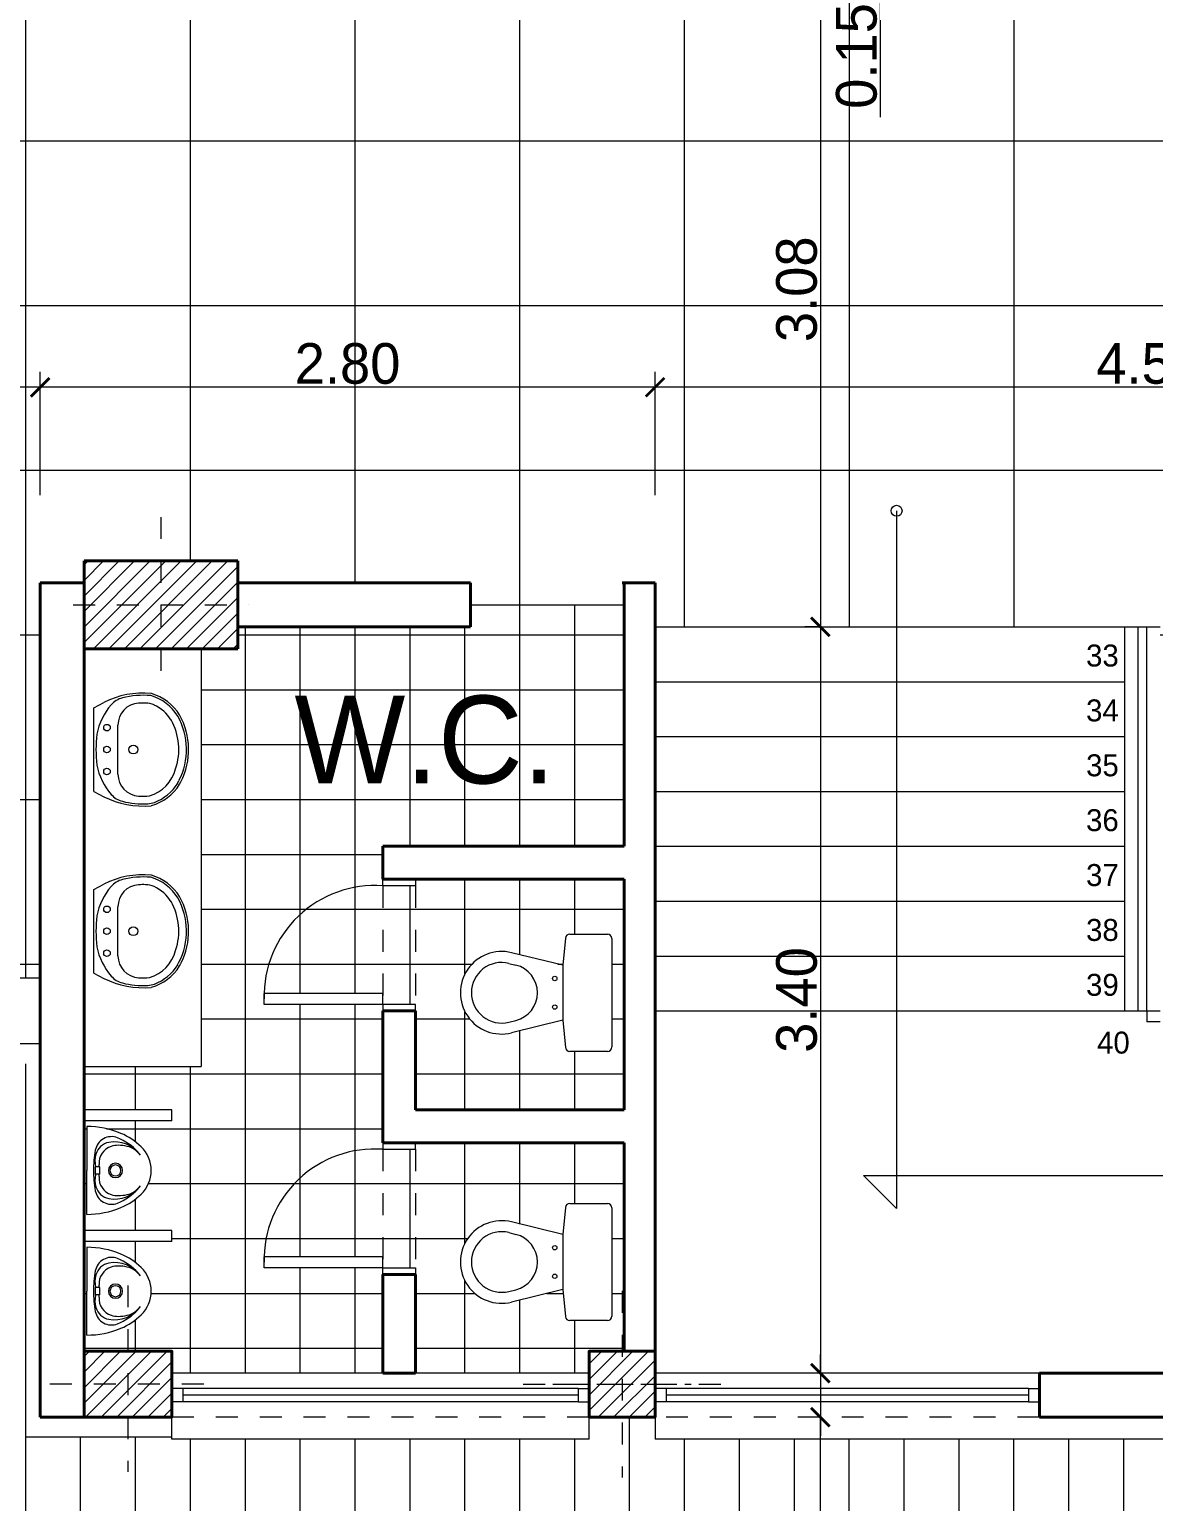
# Model space of a CAD drawing. Header units: millimetres. Extents: x 174 to 282, y -3 to 63.
# Drawn here: x 223.09 to 228.21, y 34.19 to 40.89 of the extents above; entities that cross this region are included whole.
import ezdxf
from ezdxf.enums import TextEntityAlignment as Align

# ---------------------------------------------------------------- set-up
doc = ezdxf.new("R2010")
doc.units = ezdxf.units.MM
doc.header["$LTSCALE"] = 0.005
doc.header["$MEASUREMENT"] = 0
doc.linetypes.add('ACAD_ISO02W100', pattern=[15, 12, -3])
doc.linetypes.add('ACAD_ISO10W100', pattern=[18, 12, -3, 0, -3])
for name, color, linetype, lineweight in [('Aux', 1, 'Continuous', 9), ('columna', 6, 'Continuous', 40), ('cotas', 1, 'Continuous', 15), ('ejes', 1, 'ACAD_ISO10W100', 9), ('gradas', 2, 'Continuous', 20), ('Hatch', 11, 'Continuous', 9), ('muebles', 2, 'Continuous', 20), ('muro', 5, 'Continuous', 40), ('proy', 1, 'ACAD_ISO02W100', 9), ('pu-ven', 2, 'Continuous', 20)]:
    doc.layers.add(name, color=color, linetype=linetype, lineweight=lineweight)
doc.layers.add('text', color=1, linetype='Continuous')
doc.styles.get("Standard").update_dxf_attribs({"font": 'ERASMD.TTF', "height": 0.185})
doc.dimstyles.get("Standard").update_dxf_attribs({"dimtxt": 0.15, "dimasz": 0.085, "dimexe": 0.07, "dimexo": 0.4, "dimgap": 0.015, "dimtad": 1, "dimzin": 1, "dimdsep": 46, "dimtxsty": 'Standard', "dimblk": 'ARCHTICK', "dimcen": 0, "dimclrd": 256, "dimclre": 256, "dimclrt": 2, "dimadec": 0, "dimazin": 0, "dimtfac": 1, "dimtix": 1, "dimtmove": 0, "dimatfit": 0, "dimfxl": 1, "dimlwd": -1, "dimlwe": -1, "dimarcsym": 0})

# ---------------------------------------------------------------- blocks, each defined once
blk = doc.blocks.new('bañaoaro')
at = {"layer": 'Aux'}
for p, q in [((-0.2449, 0.134), (-0.2135, 0.1261)), ((-0.2135, 0.1261), (-0.2135, 0.1261)), ((-0.2449, -0.134), (-0.2135, -0.1261))]:
    blk.add_line(p, q, dxfattribs=at)
for centre in [(-0.036, 0.065), (-0.036, -0.065)]:
    blk.add_circle(centre, 0.01, dxfattribs=at)
for centre, radius, start, end in [((-0.278, 0), 0.138, 76.12937, 180), ((-0.245, 0), 0.13, 0, 75.97128), ((-0.278, 0), 0.138, 180, 283.87063), ((-0.245, 0), 0.13, 284.02872, 0)]:
    blk.add_arc(centre, radius, start, end, dxfattribs=at)
blk = doc.blocks.new('lavamanos')
at = {"layer": 'Aux'}
for p, q in [((-0.1118, -0.11), (0.1118, -0.11)), ((-0.1535, -0.3817), (-0.1415, -0.3878))]:
    blk.add_line(p, q, dxfattribs=at)
for centre, radius in [((-0.1, -0.06), 0.015), ((0, -0.06), 0.015), ((0.1, -0.06), 0.015), ((0, -0.18), 0.02)]:
    blk.add_circle(centre, radius, dxfattribs=at)
for centre, radius, start, end in [((-0.018, -0.2929), 0.2835, 100.63741, 131.06865), ((0, -0.5863), 0.5763, 82.99441, 97.00559), ((0.018, -0.2929), 0.2835, 48.93135, 79.36259), ((0.1397, -0.225), 0.387, 165.79865, 183.08497), ((-0.1385, -0.1546), 0.1, 131.06865, 165.79865), ((-0.1118, -0.21), 0.1, 90, 176.58752), ((0.1118, -0.21), 0.1, 3.41248, 90), ((0.1385, -0.1546), 0.1, 14.20135, 48.93135), ((-0.1397, -0.225), 0.387, 354.80921, 14.20135), ((-0.1469, -0.2404), 0.1, 183.08497, 200.78023), ((0.1397, -0.225), 0.352, 176.58752, 184.62545), ((-0.0403, -0.2), 0.179, 197.35223, 254.70666), ((0.0403, -0.2), 0.214, 301.7123, 343.7139), ((0.1122, -0.2328), 0.1, 335.48786, 358.23174), ((-0.1397, -0.225), 0.352, 358.23174, 3.41248), ((-0.0403, -0.2), 0.214, 200.78023, 238.2877), ((0.0403, -0.2), 0.179, 301.7123, 335.48786), ((0.0003, -0.111), 0.311, 242.87485, 299.36172), ((0.0003, -0.111), 0.276, 251.4503, 299.36172)]:
    blk.add_arc(centre, radius, start, end, dxfattribs=at)
at = {"layer": 'muebles'}
for p, q in [((-0.1903, 0), (-0.2148, -0.0462)), ((-0.1903, 0), (0.1903, 0)), ((0.1903, 0), (0.2148, -0.0462)), ((-0.158, -0.3906), (-0.1461, -0.3967))]:
    blk.add_line(p, q, dxfattribs=at)
for centre, radius, start, end in [((0.1397, -0.225), 0.397, 153.23659, 185.19079), ((-0.1397, -0.225), 0.397, 354.80921, 26.76341), ((-0.0403, -0.2), 0.224, 196.2861, 238.2877), ((0.0403, -0.2), 0.224, 301.7123, 343.7139), ((0.0003, -0.111), 0.321, 242.87485, 299.36172)]:
    blk.add_arc(centre, radius, start, end, dxfattribs=at)
blk = doc.blocks.new('_ArchTick')
at = {"color": 0, "linetype": 'ByBlock', "const_width": 0.15}
blk.add_lwpolyline([(-0.5, -0.5), (0.5, 0.5)], dxfattribs=at)
blk = doc.blocks.new('*D47')
at = {"layer": 'cotas', "transparency": 16777216}
for p, q in [((225.9411, 38.77), (225.9411, 39.3309)), ((230.4411, 38.77), (230.4411, 39.3309)), ((230.4411, 39.2609), (225.9411, 39.2609))]:
    blk.add_line(p, q, dxfattribs=at)
at = {"layer": 'Defpoints', "color": 0, "transparency": 16777216}
for p in [(225.9411, 39.2609), (225.9411, 38.37), (230.4411, 38.37)]:
    blk.add_point(p, dxfattribs=at)
at = {"layer": 'cotas', "transparency": 16777216, "xscale": 0.085, "yscale": 0.085, "zscale": 0.085, "rotation": 180}
blk.add_blockref('_ArchTick', (225.9411, 39.2609), dxfattribs=at)
at = {"layer": 'cotas', "transparency": 16777216, "xscale": 0.085, "yscale": 0.085, "zscale": 0.085}
blk.add_blockref('_ArchTick', (230.4411, 39.2609), dxfattribs=at)
at = {"layer": 'cotas', "color": 2, "transparency": 16777216, "insert": (228.1911, 39.3684), "char_height": 0.185, "attachment_point": 5}
blk.add_mtext('4.50', dxfattribs=at)
blk = doc.blocks.new('*D48')
at = {"layer": 'cotas', "transparency": 16777216}
for p, q in [((223.1411, 38.77), (223.1411, 39.3309)), ((225.9411, 38.77), (225.9411, 39.3309)), ((225.9411, 39.2609), (223.1411, 39.2609))]:
    blk.add_line(p, q, dxfattribs=at)
at = {"layer": 'Defpoints', "color": 0, "transparency": 16777216}
for p in [(223.1411, 39.2609), (223.1411, 38.37), (225.9411, 38.37)]:
    blk.add_point(p, dxfattribs=at)
at = {"layer": 'cotas', "transparency": 16777216, "xscale": 0.085, "yscale": 0.085, "zscale": 0.085, "rotation": 180}
blk.add_blockref('_ArchTick', (223.1411, 39.2609), dxfattribs=at)
at = {"layer": 'cotas', "transparency": 16777216, "xscale": 0.085, "yscale": 0.085, "zscale": 0.085}
blk.add_blockref('_ArchTick', (225.9411, 39.2609), dxfattribs=at)
at = {"layer": 'cotas', "color": 2, "transparency": 16777216, "insert": (224.5411, 39.3684), "char_height": 0.185, "attachment_point": 5}
blk.add_mtext('2.80', dxfattribs=at)
blk = doc.blocks.new('*D49')
at = {"layer": 'cotas', "transparency": 16777216}
for p, q in [((219.141, 38.87), (219.141, 39.3309)), ((223.1411, 38.77), (223.1411, 39.3309)), ((223.1411, 39.2609), (219.141, 39.2609))]:
    blk.add_line(p, q, dxfattribs=at)
at = {"layer": 'Defpoints', "color": 0, "transparency": 16777216}
for p in [(219.141, 39.2609), (219.141, 38.47), (223.1411, 38.37)]:
    blk.add_point(p, dxfattribs=at)
at = {"layer": 'cotas', "transparency": 16777216, "xscale": 0.085, "yscale": 0.085, "zscale": 0.085, "rotation": 180}
blk.add_blockref('_ArchTick', (219.141, 39.2609), dxfattribs=at)
at = {"layer": 'cotas', "transparency": 16777216, "xscale": 0.085, "yscale": 0.085, "zscale": 0.085}
blk.add_blockref('_ArchTick', (223.1411, 39.2609), dxfattribs=at)
at = {"layer": 'cotas', "color": 2, "transparency": 16777216, "insert": (221.1411, 39.3684), "char_height": 0.185, "attachment_point": 5}
blk.add_mtext('4.00', dxfattribs=at)
blk = doc.blocks.new('*D118')
at = {"layer": 'cotas', "transparency": 16777216}
for p, q in [((226.694, 41.395), (226.694, 41.48)), ((226.5122, 41.395), (226.624, 41.395)), ((226.694, 41.395), (226.694, 41.245)), ((226.694, 41.395), (226.694, 41.245)), ((226.694, 41.32), (226.9666, 41.0496)), ((226.5122, 41.245), (226.624, 41.245)), ((226.694, 41.245), (226.694, 41.16)), ((226.9666, 41.0496), (226.9666, 40.4911))]:
    blk.add_line(p, q, dxfattribs=at)
at = {"layer": 'Defpoints', "color": 0, "transparency": 16777216}
for p in [(226.9122, 41.395), (226.694, 41.245), (226.9122, 41.245)]:
    blk.add_point(p, dxfattribs=at)
at = {"layer": 'cotas', "transparency": 16777216, "xscale": 0.085, "yscale": 0.085, "zscale": 0.085}
for p, rotation in [((226.694, 41.395), 270), ((226.694, 41.245), 90)]:
    blk.add_blockref('_ArchTick', p, dxfattribs=dict(at, rotation=rotation))
at = {"layer": 'cotas', "color": 2, "transparency": 16777216, "insert": (226.8591, 40.7703), "char_height": 0.185, "attachment_point": 5, "rotation": 90}
blk.add_mtext('0.15', dxfattribs=at)
blk = doc.blocks.new('*D119')
at = {"layer": 'cotas', "transparency": 16777216}
for p, q in [((226.5122, 41.245), (226.624, 41.245)), ((226.694, 41.245), (226.694, 38.17)), ((226.6911, 38.17), (226.624, 38.17))]:
    blk.add_line(p, q, dxfattribs=at)
at = {"layer": 'Defpoints', "color": 0, "transparency": 16777216}
for p in [(226.9122, 41.245), (226.694, 38.17), (227.0911, 38.17)]:
    blk.add_point(p, dxfattribs=at)
at = {"layer": 'cotas', "transparency": 16777216, "xscale": 0.085, "yscale": 0.085, "zscale": 0.085}
for p, rotation in [((226.694, 41.245), 90), ((226.694, 38.17), 270)]:
    blk.add_blockref('_ArchTick', p, dxfattribs=dict(at, rotation=rotation))
at = {"layer": 'cotas', "color": 2, "transparency": 16777216, "insert": (226.5865, 39.7075), "char_height": 0.185, "attachment_point": 5, "rotation": 90}
blk.add_mtext('3.08', dxfattribs=at)
blk = doc.blocks.new('*D120')
at = {"layer": 'cotas', "transparency": 16777216}
for p, q in [((226.6911, 38.17), (226.624, 38.17)), ((226.694, 38.17), (226.694, 34.77)), ((226.6911, 34.77), (226.624, 34.77))]:
    blk.add_line(p, q, dxfattribs=at)
at = {"layer": 'Defpoints', "color": 0, "transparency": 16777216}
for p in [(227.0911, 38.17), (226.694, 34.77), (227.0911, 34.77)]:
    blk.add_point(p, dxfattribs=at)
at = {"layer": 'cotas', "transparency": 16777216, "xscale": 0.085, "yscale": 0.085, "zscale": 0.085}
for p, rotation in [((226.694, 38.17), 90), ((226.694, 34.77), 270)]:
    blk.add_blockref('_ArchTick', p, dxfattribs=dict(at, rotation=rotation))
at = {"layer": 'cotas', "color": 2, "transparency": 16777216, "insert": (226.5865, 36.47), "char_height": 0.185, "attachment_point": 5, "rotation": 90}
blk.add_mtext('3.40', dxfattribs=at)
blk = doc.blocks.new('*D121')
at = {"layer": 'cotas', "transparency": 16777216}
for p, q in [((226.694, 34.77), (226.694, 34.855)), ((226.6911, 34.77), (226.624, 34.77)), ((226.694, 34.77), (226.694, 34.57)), ((226.694, 34.77), (226.694, 34.57)), ((226.6911, 34.57), (226.624, 34.57)), ((226.694, 34.57), (226.694, 34.485)), ((226.694, 33.5163), (226.694, 34.57))]:
    blk.add_line(p, q, dxfattribs=at)
at = {"layer": 'Defpoints', "color": 0, "transparency": 16777216}
for p in [(227.0911, 34.77), (226.694, 34.57), (227.0911, 34.57)]:
    blk.add_point(p, dxfattribs=at)
at = {"layer": 'cotas', "transparency": 16777216, "xscale": 0.085, "yscale": 0.085, "zscale": 0.085}
for p, rotation in [((226.694, 34.77), 270), ((226.694, 34.57), 90)]:
    blk.add_blockref('_ArchTick', p, dxfattribs=dict(at, rotation=rotation))
at = {"layer": 'cotas', "color": 2, "transparency": 16777216, "insert": (226.5865, 33.8132), "char_height": 0.185, "attachment_point": 5, "rotation": 90}
blk.add_mtext('0.20', dxfattribs=at)

msp = doc.modelspace()

# ---------------------------------------------------------------- hatches: boundary and pattern name
at = {"layer": 'Hatch'}
h = msp.add_hatch(dxfattribs=at)
h.set_pattern_fill('ANSI31', color=256, scale=0.4, style=0)
h.set_pattern_definition([(45, (676.075447, -492.116687), (-0.035355339, 0.035355339), [])])
h.paths.add_polyline_path([(212.1111, 52.245), (211.3911, 52.245), (211.3911, 51.795), (212.1111, 51.795)])
h.paths.add_polyline_path([(212.0606, 46.878), (211.4356, 46.878), (211.4356, 46.558), (212.0606, 46.558)])
h.paths.add_polyline_path([(219.1411, 52.17), (218.4411, 52.17), (218.4411, 51.77), (219.1411, 51.77)])
h.paths.add_polyline_path([(219.1036, 46.83), (218.4786, 46.83), (218.4786, 46.51), (219.1036, 46.51)])
h.paths.add_polyline_path([(224.0036, 46.83), (223.3786, 46.83), (223.3786, 46.51), (224.0036, 46.51)])
h.paths.add_polyline_path([(224.0411, 52.17), (223.3411, 52.17), (223.3411, 51.77), (224.0411, 51.77)])
h.paths.add_polyline_path([(232.9361, 52.17), (232.2061, 52.17), (232.2061, 51.72), (232.9361, 51.72)])
h.paths.add_polyline_path([(232.8836, 46.825), (232.2586, 46.825), (232.2586, 46.505), (232.8836, 46.505)])
h.paths.add_polyline_path([(232.8607, 43.37), (232.5607, 43.37), (232.5607, 43.07), (232.8607, 43.07)])
h.paths.add_polyline_path([(232.8836, 41.53), (232.2586, 41.53), (232.2586, 41.21), (232.8836, 41.21)])
h.paths.add_polyline_path([(223.6905, 43.37), (223.3905, 43.37), (223.3905, 43.07), (223.6905, 43.07)])
h.paths.add_polyline_path([(224.0036, 41.53), (223.3786, 41.53), (223.3786, 41.21), (224.0036, 41.21)])
h.paths.add_polyline_path([(219.104, 41.53), (218.479, 41.53), (218.479, 41.21), (219.104, 41.21)])
h.paths.add_polyline_path([(219.0905, 43.37), (218.7905, 43.37), (218.7905, 43.07), (219.0905, 43.07)])
h.paths.add_polyline_path([(212.1181, 41.53), (211.3781, 41.53), (211.3781, 41.21), (212.1181, 41.21)])
h.paths.add_polyline_path([(211.9011, 43.37), (211.6011, 43.37), (211.6011, 43.07), (211.9011, 43.07)])
h.paths.add_polyline_path([(207.3011, 43.37), (207.0011, 43.37), (207.0011, 43.07), (207.3011, 43.07)])
h.paths.add_polyline_path([(207.3511, 41.52), (206.9511, 41.52), (206.9511, 41.22), (207.3511, 41.22)])
h.paths.add_polyline_path([(200.1261, 41.57), (199.7261, 41.57), (199.7261, 41.27), (200.1261, 41.27)])
h.paths.add_polyline_path([(200.5011, 38.52), (199.7011, 38.52), (199.7011, 38.07), (200.5011, 38.07)])
h.paths.add_polyline_path([(207.3511, 38.445), (206.9511, 38.445), (206.9511, 38.145), (207.3511, 38.145)])
h.paths.add_polyline_path([(211.6734, 38.3696), (211.2736, 38.3696), (211.2736, 38.07), (211.6734, 38.07)])
h.paths.add_polyline_path([(211.8334, 34.9346), (211.1134, 34.9346), (211.1134, 34.5046), (211.8334, 34.5046)])
h.paths.add_polyline_path([(207.3511, 34.87), (206.9511, 34.87), (206.9511, 34.57), (207.3511, 34.57)])
h.paths.add_polyline_path([(219.1393, 34.92), (218.2893, 34.92), (218.2893, 34.52), (219.1393, 34.52)])
h.paths.add_polyline_path([(219.141, 38.47), (218.441, 38.47), (218.441, 38.07), (219.141, 38.07)])
h.paths.add_polyline_path([(224.0411, 38.47), (223.3411, 38.47), (223.3411, 38.07), (224.0411, 38.07)])
h.paths.add_polyline_path([(223.7411, 34.87), (223.3411, 34.87), (223.3411, 34.57), (223.7411, 34.57)])
h.paths.add_polyline_path([(225.9411, 34.87), (225.6411, 34.87), (225.6411, 34.57), (225.9411, 34.57)])
h.paths.add_polyline_path([(230.6411, 34.87), (230.3411, 34.87), (230.3411, 34.57), (230.6411, 34.57)])
h.paths.add_polyline_path([(232.9361, 34.87), (232.4861, 34.87), (232.4861, 34.57), (232.9361, 34.57)])
h.paths.add_polyline_path([(233.1861, 38.47), (232.4861, 38.47), (232.4861, 38.07), (233.1861, 38.07)])
h = msp.add_hatch(dxfattribs=at)
h.set_pattern_fill('NET', color=256, scale=6, style=0)
h.set_pattern_definition([(0, (676.07545, -492.1167), (0, 0.75), []), (90, (676.07545, -492.1167), (-0.75, 5e-17), [])])
h.paths.add_polyline_path([(236.5863, 41.22), (236.5361, 41.22), (236.5361, 41.62), (236.7063, 41.62), (236.7063, 43.07), (236.6611, 43.07), (232.8607, 43.07), (232.8607, 41.53), (232.8836, 41.53), (232.8836, 41.21), (232.2386, 41.21), (232.2386, 41.245), (231.3586, 41.245), (231.3486, 41.245), (228.8786, 41.245), (227.9786, 41.245), (226.0786, 41.245), (225.1786, 41.245), (224.0036, 41.245), (224.0036, 41.21), (223.3786, 41.21), (223.3786, 41.53), (223.5405, 41.53), (223.5405, 43.07), (223.3905, 43.07), (219.0905, 43.07), (219.0905, 41.53), (219.104, 41.53), (219.104, 41.21), (218.479, 41.21), (213.0181, 41.21), (212.1181, 41.21), (211.3781, 41.21), (211.3781, 41.53), (211.6761, 41.53), (211.6761, 43.07), (211.6011, 43.07), (207.3011, 43.07), (207.1511, 43.07), (207.1511, 42.82), (207.1511, 42.17), (207.1511, 41.545), (207.3761, 41.545), (207.3761, 41.195), (207.3511, 41.195), (207.3511, 39.35), (207.3509, 39.35), (207.3509, 38.47), (207.3761, 38.47), (207.3761, 38.12), (207.3511, 38.12), (207.3511, 35.775), (207.3509, 35.775), (207.3509, 34.895), (207.3761, 34.895), (207.3761, 34.525), (207.3509, 34.525), (207.3509, 33.645), (207.3511, 33.645), (207.3511, 29.195), (207.3761, 29.195), (207.3761, 28.845), (206.9261, 28.845), (206.9261, 28.8452), (200.2261, 28.8452), (200.2261, 28.8177), (199.6761, 28.8177), (199.6761, 28.86), (195.8061, 28.86), (195.8061, 28.82), (195.4811, 28.82), (195.4811, 28.8), (195.4411, 28.8), (195.4411, 28.79), (195.4311, 28.79), (195.4311, 27.95), (195.4411, 27.95), (195.4411, 27.94), (195.4811, 27.94), (195.4811, 27.92), (195.4811, 26.89), (199.1761, 26.89), (199.1961, 26.89), (199.1961, 26.8), (199.2061, 26.8), (199.2061, 26.79), (200.0461, 26.79), (200.0461, 26.8), (200.0561, 26.8), (200.0561, 26.89), (204.4911, 26.89), (204.5111, 26.89), (204.5111, 26.8), (204.5211, 26.8), (204.5211, 26.79), (205.3611, 26.79), (205.3611, 26.8), (205.3711, 26.8), (205.3711, 26.89), (205.3911, 26.89), (205.5411, 26.89), (207.3761, 26.89), (207.3761, 26.74), (207.3761, 25.9), (207.3761, 25.88), (207.3761, 24.795), (207.3761, 24.445), (207.3761, 21.87), (207.3761, 20.97), (209.9611, 20.97), (210.1411, 20.97), (211.0211, 20.97), (211.0411, 20.97), (215.6661, 20.97), (215.6861, 20.97), (216.5661, 20.97), (217.6661, 20.97), (220.8111, 20.97), (220.9911, 20.97), (221.8711, 20.97), (222.3411, 20.97), (222.3411, 21.395), (222.3411, 23.995), (222.3411, 24.42), (221.8411, 24.42), (221.8411, 24.67), (221.0993, 24.67), (219.5593, 24.67), (219.0393, 24.67), (219.0393, 24.47), (218.5693, 24.47), (217.6393, 24.47), (211.6934, 24.47), (211.6934, 24.2696), (211.2534, 24.2696), (211.2534, 24.62), (211.1426, 24.62), (209.4477, 24.62), (209.4477, 24.575), (211.0244, 24.575), (211.0244, 24.515), (209.4477, 24.515), (209.4477, 24.62), (209.3861, 24.62), (209.3861, 24.47), (209.0986, 24.47), (209.0986, 29.2199), (211.2486, 29.2199), (211.5236, 29.2199), (211.5236, 30.1198), (211.5236, 33.4546), (211.5236, 34.3546), (209.0986, 34.3546), (209.0986, 38.37), (209.5872, 38.37), (210.5953, 38.37), (211.2736, 38.37), (211.6736, 38.37), (214.0717, 38.37), (214.2217, 38.37), (218.1633, 38.37), (218.441, 38.37), (218.441, 38.47), (219.141, 38.47), (219.141, 38.37), (222.3411, 38.37), (222.3411, 38.22), (219.141, 38.22), (219.141, 38.07), (219.1393, 38.07), (219.1393, 36.57), (223.1411, 36.57), (223.1411, 38.37), (223.3411, 38.37), (223.3411, 38.47), (224.0411, 38.47), (224.0411, 38.37), (225.1011, 38.37), (225.1011, 38.27), (225.8011, 38.27), (225.8011, 38.37), (225.9411, 38.37), (225.9411, 38.17), (227.0411, 38.17), (227.0411, 38.6734, -2.414214), (227.0661, 38.6984, -0.414214), (227.0411, 38.6734), (227.0411, 38.17), (228.1811, 38.17), (228.2411, 38.17), (228.2411, 38.12), (230.4411, 38.12), (230.4411, 38.37), (230.6411, 38.37), (230.6411, 38.27), (231.3411, 38.27), (231.3411, 38.37), (232.4861, 38.37), (232.4861, 38.47), (233.1861, 38.47), (233.1861, 38.07), (233.1361, 38.07), (233.1361, 36.52), (236.6111, 36.52), (236.6111, 36.77), (236.9486, 36.77), (237.6286, 36.77), (238.0861, 36.77), (238.7661, 36.77), (238.9111, 36.77), (238.9111, 38.07), (237.0861, 38.07), (237.0861, 38.02), (236.5361, 38.02), (236.5361, 38.42), (236.5863, 38.42), (236.5863, 39.41), (236.5863, 40.14)])
h = msp.add_hatch(dxfattribs=at)
h.set_pattern_fill('NET', color=256, scale=2)
h.set_pattern_definition([(0, (676.07545, -492.11669), (0, 0.25), []), (90, (676.07545, -492.11669), (-0.25, 2e-17), [])])
h.paths.add_polyline_path([(224.0411, 38.17), (224.0411, 38.07), (223.8744, 38.07), (223.8744, 36.1664), (223.3411, 36.1664), (223.3411, 35.97), (223.7411, 35.97), (223.7411, 35.92), (223.3411, 35.92), (223.3411, 35.42), (223.7411, 35.42), (223.7411, 35.37), (223.3411, 35.37), (223.3411, 34.87), (223.7411, 34.87), (223.7411, 34.77), (224.7011, 34.77), (224.7011, 35.22), (224.7011, 35.25), (224.1611, 35.25), (224.1611, 35.275, -0.442922), (224.7011, 35.79), (224.7011, 35.82), (224.7011, 36.42), (224.7011, 36.45), (224.1611, 36.45), (224.1611, 36.475, -0.442922), (224.7011, 36.99), (224.7011, 37.02), (224.7011, 37.17), (225.8011, 37.17), (225.8011, 38.27), (225.1011, 38.27), (225.1011, 38.17)])
h.paths.add_polyline_path([(223.6016, 35.5857, 0.203159), (223.6473, 35.6935, 0.203159), (223.6016, 35.8013, 0.093247), (223.509, 35.8624), (223.509, 35.8624, 0.099618), (223.3543, 35.8935), (223.3543, 35.6935), (223.3543, 35.4935, 0.099617), (223.509, 35.5246, 0.093247)], flags=16)
h.paths.add_polyline_path([(223.5867, 35.7769, -0.026209), (223.5963, 35.7652, 0.180716), (223.5376, 35.8033, 0.051268), (223.497, 35.8081, 0.081987), (223.4648, 35.8032, 0.346828), (223.4097, 35.7208, -0.007416), (223.4104, 35.7105), (223.4133, 35.7105), (223.4133, 35.6765), (223.4104, 35.6765, -0.007416), (223.4097, 35.6661, 0.346828), (223.4648, 35.5838, 0.078578), (223.4956, 35.5789, 0.003388), (223.497, 35.5789, 0.051268), (223.5376, 35.5836, 0.180716), (223.5963, 35.6218, -0.026209), (223.5867, 35.6101, -0.120293), (223.4937, 35.5447, -0.472603), (223.3925, 35.6012, -0.044638), (223.3843, 35.6935, -0.044638), (223.3925, 35.7858, -0.472603), (223.4937, 35.8423, -0.120293)], flags=0)
h.paths.add_polyline_path([(223.3933, 35.7111), (223.3933, 35.6759, 0.001244), (223.3932, 35.6753, 0.050246), (223.3933, 35.6765), (223.3933, 35.7111, 0.000171), (223.3933, 35.711, 0.000255), (223.3933, 35.7109, 3111.289985), (223.3933, 35.7111, 0.000737), (223.3934, 35.7107, 1187.867966)], flags=0)
h.paths.add_polyline_path([(223.5168, 35.6935, -1), (223.4518, 35.6935, -1)], flags=0)
h.paths.add_polyline_path([(223.5093, 35.6935, -1), (223.4593, 35.6935, -1)], flags=0)
h.paths.add_polyline_path([(223.6016, 35.0357, 0.203159), (223.6473, 35.1435, 0.203159), (223.6016, 35.2513, 0.093247), (223.509, 35.3124, 0.099617), (223.3543, 35.3435), (223.3543, 35.1435), (223.3543, 34.9435, 0.099617), (223.509, 34.9746, 0.093247)], flags=16)
h.paths.add_polyline_path([(223.5963, 35.2152, 0.286546), (223.4538, 35.2714, 0.286894), (223.3951, 35.2177, 0.120973), (223.3934, 35.1605), (223.4104, 35.1605, 0.007416), (223.4097, 35.1708, -0.346828), (223.4648, 35.2532, -0.081987), (223.497, 35.2581, -0.051268), (223.5376, 35.2533, -0.180716)], flags=0)
h.paths.add_polyline_path([(223.4538, 35.0156, -0.286894), (223.3951, 35.0693, -0.11839), (223.3932, 35.1253, 0.111911), (223.3931, 35.1279, -0.061321), (223.3933, 35.1265), (223.4104, 35.1265, -0.007416), (223.4097, 35.1161, 0.346828), (223.4648, 35.0338, 0.081987), (223.497, 35.0289, 0.051268), (223.5376, 35.0336, 0.180716), (223.5963, 35.0718, -0.286546)], flags=0)
h.paths.add_polyline_path([(223.5168, 35.1435, -1), (223.4518, 35.1435, -1)], flags=0)
h.paths.add_polyline_path([(223.5093, 35.1435, -1), (223.4593, 35.1435, -1)], flags=0)
h.paths.add_polyline_path([(224.1611, 36.5), (224.7011, 36.5), (224.7011, 36.99, 0.428161)], flags=16)
h.paths.add_polyline_path([(224.7011, 35.79, 0.428161), (224.1611, 35.3), (224.7011, 35.3)], flags=16)
h.paths.add_polyline_path([(224.8511, 35.79), (224.7011, 35.79), (224.7011, 35.25), (224.8511, 35.25)], flags=17)
h.paths.add_polyline_path([(224.8511, 35.25), (224.8511, 35.22), (224.8511, 34.77), (225.6411, 34.77), (225.6411, 34.87), (225.8011, 34.87), (225.8011, 35.82), (224.8511, 35.82), (224.8511, 35.79)], flags=17)
h.paths.add_polyline_path([(225.2878, 35.4589), (225.5207, 35.4014), (225.533, 35.5254, -0.385714), (225.5529, 35.5434), (225.7247, 35.5434, -0.414214), (225.7447, 35.5234), (225.7447, 35.0294, -0.414214), (225.7247, 35.0094), (225.5529, 35.0094, -0.385714), (225.533, 35.0275), (225.5207, 35.1514), (225.2878, 35.0939, -1.276967)], flags=16)
h.paths.add_polyline_path([(225.2766, 35.4102), (225.3073, 35.4025, -0.344187), (225.4057, 35.2764, -0.344187), (225.3073, 35.1503), (225.2766, 35.1426, -0.488742), (225.1047, 35.2764, -0.488742)], flags=0)
h.paths.add_polyline_path([(225.4947, 35.3414, -1), (225.4747, 35.3414, -1)], flags=0)
h.paths.add_polyline_path([(225.4947, 35.2114, -1), (225.4747, 35.2114, -1)], flags=0)
h.paths.add_polyline_path([(224.8511, 36.45), (224.8511, 36.42), (224.8511, 35.97), (225.8011, 35.97), (225.8011, 37.02), (224.8511, 37.02), (224.8511, 36.99)], flags=17)
h.paths.add_polyline_path([(225.2878, 36.6854), (225.5207, 36.6279), (225.533, 36.7518, -0.385714), (225.5529, 36.7699), (225.7247, 36.7699, -0.414214), (225.7447, 36.7499), (225.7447, 36.2559, -0.414214), (225.7247, 36.2359), (225.5529, 36.2359, -0.385714), (225.533, 36.2539), (225.5207, 36.3779), (225.2878, 36.3203, -1.276967)], flags=16)
h.paths.add_polyline_path([(225.2766, 36.6366), (225.3073, 36.629, -0.344187), (225.4057, 36.5029, -0.344187), (225.3073, 36.3767), (225.2766, 36.3691, -0.488742), (225.1047, 36.5029, -0.488742)], flags=0)
h.paths.add_polyline_path([(225.4947, 36.5679, -1), (225.4747, 36.5679, -1)], flags=0)
h.paths.add_polyline_path([(225.4947, 36.4379, -1), (225.4747, 36.4379, -1)], flags=0)
h.paths.add_polyline_path([(224.8511, 36.99), (224.7011, 36.99), (224.7011, 36.45), (224.8511, 36.45)], flags=17)
h = msp.add_hatch(dxfattribs=at)
h.set_pattern_fill('LINE', color=256, scale=2, angle=90, style=0)
h.set_pattern_definition([(90, (676.07545, -492.11669), (-0.25, 2e-17), [])])
h.paths.add_polyline_path([(242.2378, 34.57), (241.6611, 34.57), (241.6611, 34.47), (239.1111, 34.47), (239.1111, 34.57), (238.5611, 34.57), (238.5611, 34.47), (237.0361, 34.47), (237.0361, 34.4792), (236.5111, 34.4792), (236.5111, 36.12), (233.2361, 36.12), (233.2361, 34.4792), (232.4861, 34.4792), (232.4861, 34.47), (230.6411, 34.47), (230.6411, 34.57), (230.3393, 34.57), (230.3393, 34.47), (225.9411, 34.47), (225.9411, 34.57), (225.6411, 34.57), (225.6411, 34.47), (223.7411, 34.47), (223.7411, 34.4792), (223.0782, 34.4792), (223.0782, 36.1792), (219.212, 36.1792), (219.212, 34.2984), (219.212, 31.82), (242.2378, 31.82)])
h.paths.add_polyline_path([(226.4418, 33.5108), (226.4418, 34.1156), (226.7253, 34.1156), (226.7253, 33.5108)], flags=24)
h.paths.add_polyline_path([(240.6992, 33.843), (240.6992, 34.4478), (240.9827, 34.4478), (240.9827, 33.843)], flags=24)

# ---------------------------------------------------------------- linework, layer by layer
at = {"layer": 'Aux'}
for p, q in [((227.0411, 38.6984), (227.0411, 35.52)), ((223.4133, 35.7105), (223.3933, 35.7105)), ((223.3933, 35.6765), (223.3933, 35.7105)), ((223.4133, 35.6765), (223.3933, 35.6765)), ((223.4133, 35.6765), (223.4133, 35.7105)), ((226.8911, 35.67), (229.3411, 35.67)), ((226.8911, 35.67), (227.0411, 35.52)), ((225.2758, 35.4104), (225.3073, 35.4025)), ((225.3073, 35.4025), (225.3073, 35.4025)), ((223.4133, 35.1605), (223.3933, 35.1605)), ((223.3933, 35.1265), (223.3933, 35.1605)), ((223.4133, 35.1265), (223.4133, 35.1605)), ((225.2758, 35.1424), (225.3073, 35.1503)), ((223.4133, 35.1265), (223.3933, 35.1265)), ((225.5911, 34.7), (223.7911, 34.7)), ((227.6411, 34.7), (225.9911, 34.7)), ((225.5911, 34.64), (223.7911, 34.64)), ((227.6411, 34.64), (225.9911, 34.64))]:
    msp.add_line(p, q, dxfattribs=at)
for centre, radius in [((227.0411, 38.6984), 0.025), ((225.4847, 35.3414), 0.01), ((225.4847, 35.2114), 0.01)]:
    msp.add_circle(centre, radius, dxfattribs=at)
for centre, radius, start, end in [((223.4663, 35.7725), 0.075, 68.59423, 169.7765), ((223.4674, 35.7476), 0.075, 100.46712, 164.49862), ((223.48, 35.6791), 0.1447, 35.6669, 100.46713), ((223.4063, 35.6192), 0.2396, 41.15689, 68.59423), ((223.9043, 35.6935), 0.52, 169.7765, 180), ((223.5108, 35.7356), 0.12, 164.49862, 192.0896), ((223.4895, 35.7271), 0.08, 107.97175, 184.48364), ((223.4956, 35.7081), 0.1, 89.2236, 107.97175), ((223.4943, 35.6081), 0.2, 77.48409, 89.2236), ((223.516, 35.7057), 0.1, 36.50927, 77.48409), ((223.9043, 35.6935), 0.52, 180, 190.2235), ((223.3873, 35.6765), 0.006, 348.49417, 360), ((223.0608, 35.6935), 0.35, 2.78403, 4.48364), ((223.0608, 35.6935), 0.35, 355.51636, 357.21597), ((223.4843, 35.6935), 0.0325, 360, 180), ((223.4843, 35.6935), 0.0325, 180, 360), ((223.4843, 35.6935), 0.025, 360, 180), ((223.4843, 35.6935), 0.025, 180, 360), ((223.5108, 35.6514), 0.12, 168.49417, 195.50138), ((223.4674, 35.6393), 0.075, 195.50138, 259.53288), ((223.4895, 35.6599), 0.08, 175.51636, 252.02825), ((223.48, 35.7078), 0.1447, 259.53287, 324.3331), ((223.4063, 35.7678), 0.2396, 291.40577, 318.84311), ((223.516, 35.6813), 0.1, 282.51591, 323.49073), ((223.4663, 35.6145), 0.075, 190.2235, 291.40577), ((223.4956, 35.6789), 0.1, 252.02825, 270.7764), ((223.4943, 35.7789), 0.2, 270.7764, 282.51591), ((225.2427, 35.2764), 0.138, 76.12937, 180), ((225.2757, 35.2764), 0.13, 0, 75.97128), ((223.4663, 35.2225), 0.075, 68.59423, 169.7765), ((223.48, 35.1291), 0.1447, 35.6669, 100.46713), ((223.4063, 35.0692), 0.2396, 41.15689, 68.59423), ((225.2427, 35.2764), 0.138, 180, 283.87063), ((225.2757, 35.2764), 0.13, 284.02872, 0), ((223.9043, 35.1435), 0.52, 169.7765, 180), ((223.5108, 35.1856), 0.12, 164.49862, 192.0896), ((223.4674, 35.1976), 0.075, 100.46712, 164.49862), ((223.4895, 35.1771), 0.08, 107.97175, 184.48364), ((223.4956, 35.1581), 0.1, 89.2236, 107.97175), ((223.4943, 35.0581), 0.2, 77.48409, 89.2236), ((223.516, 35.1557), 0.1, 36.50927, 77.48409), ((223.9043, 35.1435), 0.52, 180, 190.2235), ((223.0608, 35.1435), 0.35, 2.78403, 4.48364), ((223.4843, 35.1435), 0.0325, 360, 180), ((223.4843, 35.1435), 0.0325, 180, 360), ((223.4843, 35.1435), 0.025, 360, 180), ((223.4843, 35.1435), 0.025, 180, 360), ((223.5108, 35.1014), 0.12, 168.49417, 195.50138), ((223.3873, 35.1265), 0.006, 348.49417, 360), ((223.4895, 35.1099), 0.08, 175.51636, 252.02825), ((223.0608, 35.1435), 0.35, 355.51636, 357.21597), ((223.48, 35.1578), 0.1447, 259.53287, 324.3331), ((223.4663, 35.0645), 0.075, 190.2235, 291.40577), ((223.4674, 35.0893), 0.075, 195.50138, 259.53288), ((223.4956, 35.1289), 0.1, 252.02825, 270.7764), ((223.4063, 35.2178), 0.2396, 291.40577, 318.84311), ((223.4943, 35.2289), 0.2, 270.7764, 282.51591), ((223.516, 35.1313), 0.1, 282.51591, 323.49073)]:
    msp.add_arc(centre, radius, start, end, dxfattribs=at)
at = {"layer": 'columna'}
for p, q in [((224.0411, 38.47), (223.3411, 38.47)), ((223.3411, 38.47), (223.3411, 38.07)), ((224.0411, 38.07), (224.0411, 38.47)), ((223.3411, 38.07), (224.0411, 38.07)), ((223.3411, 34.87), (223.3411, 34.57)), ((223.7411, 34.87), (223.3411, 34.87)), ((223.3411, 34.87), (223.3411, 34.57)), ((223.7411, 34.87), (223.3411, 34.87)), ((223.7411, 34.57), (223.7411, 34.87)), ((223.7411, 34.57), (223.7411, 34.87)), ((225.6411, 34.57), (225.6411, 34.87)), ((225.6411, 34.87), (225.9411, 34.87)), ((225.6411, 34.57), (225.6411, 34.87)), ((225.6411, 34.87), (225.9411, 34.87)), ((225.9411, 34.87), (225.9411, 34.57)), ((225.9411, 34.87), (225.9411, 34.57)), ((223.3411, 34.57), (223.7411, 34.57)), ((223.3411, 34.57), (223.7411, 34.57)), ((225.9411, 34.57), (225.6411, 34.57)), ((225.9411, 34.57), (225.6411, 34.57))]:
    msp.add_line(p, q, dxfattribs=at)
for points in [[(223.3411, 34.87), (223.3411, 34.57), (223.7411, 34.57), (223.7411, 34.87)], [(223.3411, 34.87), (223.3411, 34.57), (223.7411, 34.57), (223.7411, 34.87)], [(225.9411, 34.87), (225.9411, 34.57), (225.6411, 34.57), (225.6411, 34.87)], [(225.9411, 34.87), (225.9411, 34.57), (225.6411, 34.57), (225.6411, 34.87)]]:
    msp.add_lwpolyline(points, close=True, dxfattribs=at)
at = {"layer": 'ejes'}
for p, q in [((223.6911, 38.67), (223.6911, 37.87)), ((223.2911, 38.27), (224.0911, 38.27)), ((223.5411, 35.17), (223.5411, 34.32)), ((223.5411, 35.17), (223.5411, 34.32)), ((223.5411, 35.17), (223.5411, 34.32)), ((223.5411, 35.17), (223.5411, 34.32)), ((225.7911, 35.145), (225.7911, 34.295)), ((225.7911, 35.145), (225.7911, 34.295)), ((225.7911, 35.145), (225.7911, 34.295)), ((225.7911, 35.145), (225.7911, 34.295)), ((223.8861, 34.72), (223.1661, 34.72)), ((223.8861, 34.72), (223.1661, 34.72)), ((223.8861, 34.72), (223.1661, 34.72)), ((223.8861, 34.72), (223.1661, 34.72)), ((225.3411, 34.72), (226.2411, 34.72)), ((225.3411, 34.72), (226.2411, 34.72)), ((225.3411, 34.72), (226.2411, 34.72)), ((225.4761, 34.72), (226.1061, 34.72))]:
    msp.add_line(p, q, dxfattribs=at)
at = {"layer": 'gradas'}
for p, q in [((225.9411, 38.17), (228.2411, 38.17)), ((225.9411, 38.17), (228.1811, 38.17)), ((225.9411, 37.92), (228.0811, 37.92)), ((225.9411, 37.92), (228.0811, 37.92)), ((225.9411, 37.67), (228.0811, 37.67)), ((225.9411, 37.67), (228.0811, 37.67)), ((225.9411, 37.42), (228.0811, 37.42)), ((225.9411, 37.42), (228.0811, 37.42)), ((225.9411, 37.17), (228.0811, 37.17)), ((225.9411, 37.17), (228.0811, 37.17)), ((225.9411, 36.92), (228.0811, 36.92)), ((225.9411, 36.92), (228.0811, 36.92)), ((225.9411, 36.67), (228.0811, 36.67)), ((225.9411, 36.67), (228.0811, 36.67)), ((225.9411, 36.42), (228.1411, 36.42)), ((225.9411, 36.42), (228.0811, 36.42))]:
    msp.add_line(p, q, dxfattribs=at)
for points in [[(228.0811, 36.42), (228.0811, 38.17)], [(228.1411, 36.42), (228.1411, 38.17)], [(228.1811, 36.42), (228.1811, 38.17)]]:
    msp.add_lwpolyline(points, dxfattribs=at)
at = {"layer": 'Hatch'}
msp.add_line((225.1011, 38.27), (225.8011, 38.27), dxfattribs=at)
for centre in [(224.6648, 36.4875), (224.6648, 35.2875)]:
    msp.add_arc(centre, 0.5038, 85.86337, 181.4217, dxfattribs=at)
at = {"layer": 'muebles'}
for p, q in [((223.8744, 38.07), (223.8744, 36.1664)), ((225.533, 36.7518), (225.5207, 36.6279)), ((225.5529, 36.7699), (225.7247, 36.7699)), ((225.7447, 36.7499), (225.7447, 36.2559)), ((225.5207, 36.6279), (225.2878, 36.6854)), ((225.5207, 36.6279), (225.5207, 36.3779)), ((225.5207, 36.3779), (225.2878, 36.3203)), ((225.5207, 36.3779), (225.533, 36.2539)), ((225.7247, 36.2359), (225.5529, 36.2359)), ((223.3411, 36.1664), (223.8744, 36.1664)), ((223.3543, 35.8935), (223.3543, 35.6935)), ((223.3543, 35.4935), (223.3543, 35.6935)), ((225.5529, 35.5434), (225.7247, 35.5434)), ((225.533, 35.5254), (225.5207, 35.4014)), ((225.7447, 35.5234), (225.7447, 35.0294)), ((225.5207, 35.4014), (225.2878, 35.4589)), ((225.5207, 35.4014), (225.2878, 35.4589)), ((223.3543, 35.3435), (223.3543, 35.1435)), ((223.3543, 35.3435), (223.3543, 35.1435)), ((225.5207, 35.4014), (225.5207, 35.1514)), ((225.5207, 35.4014), (225.5207, 35.1514)), ((223.3543, 34.9435), (223.3543, 35.1435)), ((223.3543, 34.9435), (223.3543, 35.1435)), ((225.5207, 35.1514), (225.2878, 35.0939)), ((225.5207, 35.1514), (225.533, 35.0275)), ((225.7247, 35.0094), (225.5529, 35.0094))]:
    msp.add_line(p, q, dxfattribs=at)
for centre, radius, start, end in [((225.5529, 36.7499), 0.02, 90, 174.36932), ((225.7247, 36.7499), 0.02, 0, 90), ((225.2427, 36.5029), 0.188, 76.12937, 283.87063), ((225.5529, 36.2559), 0.02, 185.63068, 270), ((225.7247, 36.2559), 0.02, 270, 0), ((223.3543, 35.4935), 0.4, 67.2446, 90), ((223.393, 35.5857), 0.3, 45.93547, 67.2446), ((223.393, 35.5857), 0.3, 45.93547, 67.2446), ((223.393, 35.5857), 0.3, 45.93547, 67.2446), ((223.4973, 35.6935), 0.15, 360, 45.93547), ((223.4973, 35.6935), 0.15, 360, 45.93547), ((223.4973, 35.6935), 0.15, 360, 45.93547), ((223.4973, 35.6935), 0.15, 314.06453, 360), ((223.4973, 35.6935), 0.15, 314.06453, 360), ((223.4973, 35.6935), 0.15, 314.06453, 360), ((223.393, 35.8013), 0.3, 292.7554, 314.06453), ((223.393, 35.8013), 0.3, 292.7554, 314.06453), ((223.393, 35.8013), 0.3, 292.7554, 314.06453), ((225.5529, 35.5234), 0.02, 90, 174.36932), ((225.7247, 35.5234), 0.02, 0, 90), ((223.3543, 35.8935), 0.4, 270, 292.7554), ((225.2427, 35.2764), 0.188, 76.12937, 283.87063), ((225.2427, 35.2764), 0.188, 76.12937, 283.87063), ((223.3543, 34.9435), 0.4, 67.2446, 90), ((223.3543, 34.9435), 0.4, 67.2446, 90), ((223.393, 35.0357), 0.3, 45.93547, 67.2446), ((223.393, 35.0357), 0.3, 45.93547, 67.2446), ((223.4973, 35.1435), 0.15, 360, 45.93547), ((223.4973, 35.1435), 0.15, 360, 45.93547), ((223.4973, 35.1435), 0.15, 314.06453, 360), ((223.4973, 35.1435), 0.15, 314.06453, 360), ((223.393, 35.2513), 0.3, 292.7554, 314.06453), ((223.393, 35.2513), 0.3, 292.7554, 314.06453), ((223.393, 35.2513), 0.3, 292.7554, 314.06453), ((225.5529, 35.0294), 0.02, 185.63068, 270), ((225.7247, 35.0294), 0.02, 270, 0), ((223.3543, 35.3435), 0.4, 270, 292.7554), ((223.3543, 35.3435), 0.4, 270, 292.7554)]:
    msp.add_arc(centre, radius, start, end, dxfattribs=at)
at = {"layer": 'muro'}
for p, q in [((223.1411, 34.57), (223.1411, 38.37)), ((223.3411, 38.37), (223.1411, 38.37)), ((224.0411, 38.37), (225.1011, 38.37)), ((225.1011, 38.17), (225.1011, 38.37)), ((225.9411, 38.37), (225.7911, 38.37)), ((225.8011, 37.17), (225.8011, 38.37)), ((225.8011, 38.37), (225.9411, 38.37)), ((225.9411, 34.87), (225.9411, 38.37)), ((225.9411, 34.87), (225.9411, 38.37)), ((225.1011, 38.17), (224.0411, 38.17)), ((223.3411, 34.87), (223.3411, 38.07)), ((224.7011, 37.17), (225.8011, 37.17)), ((224.7011, 37.17), (224.7011, 37.02)), ((224.7011, 37.02), (225.7011, 37.02)), ((224.7011, 37.02), (225.8011, 37.02)), ((225.8011, 35.97), (225.8011, 37.02)), ((224.7011, 36.42), (224.8511, 36.42)), ((224.7011, 36.42), (224.7011, 35.82)), ((224.7011, 36.42), (224.8511, 36.42)), ((224.8511, 36.42), (224.8511, 35.97)), ((224.8511, 35.97), (225.8011, 35.97)), ((224.7011, 35.82), (225.8011, 35.82)), ((225.8011, 34.87), (225.8011, 35.82)), ((224.7011, 35.22), (224.8511, 35.22)), ((224.7011, 35.22), (224.8511, 35.22)), ((224.7011, 35.22), (224.7011, 34.77)), ((224.8511, 35.22), (224.8511, 34.77)), ((223.3411, 34.87), (223.3411, 35.1837)), ((224.7011, 34.77), (224.8511, 34.77)), ((228.6911, 34.77), (227.6911, 34.77)), ((223.3411, 34.57), (223.1411, 34.57)), ((227.6911, 34.57), (228.6911, 34.57))]:
    msp.add_line(p, q, dxfattribs=at)
for points in [[(223.7411, 34.57), (223.7411, 34.77)], [(223.7411, 34.57), (223.7411, 34.77)], [(227.6911, 34.77), (227.6911, 34.57)], [(227.6911, 34.77), (227.6911, 34.57)]]:
    msp.add_lwpolyline(points, dxfattribs=at)
at = {"layer": 'proy'}
for p, q in [((224.7011, 36.99), (224.7011, 36.45)), ((224.8511, 36.99), (224.8511, 36.45)), ((228.1811, 36.42), (228.1811, 36.37)), ((230.4411, 36.37), (228.1811, 36.37)), ((224.7011, 35.79), (224.7011, 35.25)), ((224.8511, 35.79), (224.8511, 35.25)), ((225.6411, 34.57), (223.7411, 34.57)), ((227.6911, 34.57), (225.9411, 34.57))]:
    msp.add_line(p, q, dxfattribs=at)
at = {"layer": 'pu-ven'}
for p, q in [((224.7011, 36.99), (224.7011, 37.02)), ((224.8511, 37.02), (224.8511, 36.99)), ((224.8511, 36.99), (224.7011, 36.99)), ((223.1411, 36.57), (219.1393, 36.57)), ((224.1611, 36.45), (224.1611, 36.5)), ((224.7011, 36.5), (224.1611, 36.5)), ((224.7011, 36.45), (224.7011, 36.5)), ((224.7011, 36.45), (224.1611, 36.45)), ((224.7011, 36.45), (224.7011, 36.42)), ((224.8511, 36.45), (224.7011, 36.45)), ((224.8511, 36.42), (224.8511, 36.45)), ((228.0811, 36.42), (228.1811, 36.42)), ((228.1411, 36.42), (228.2411, 36.42)), ((223.1411, 36.27), (219.1393, 36.27)), ((223.7411, 35.97), (223.3411, 35.97)), ((223.7411, 35.92), (223.7411, 35.97)), ((223.7411, 35.92), (223.3411, 35.92)), ((224.7011, 35.82), (224.7011, 35.79)), ((224.8511, 35.79), (224.8511, 35.82)), ((224.7011, 35.79), (224.8511, 35.79)), ((223.7411, 35.42), (223.3411, 35.42)), ((223.7411, 35.37), (223.7411, 35.42)), ((223.7411, 35.37), (223.3411, 35.37)), ((224.1611, 35.25), (224.1611, 35.3)), ((224.7011, 35.3), (224.1611, 35.3)), ((224.7011, 35.25), (224.7011, 35.3)), ((224.7011, 35.25), (224.1611, 35.25)), ((224.7011, 35.25), (224.8511, 35.25)), ((224.7011, 35.22), (224.7011, 35.25)), ((224.8511, 35.25), (224.8511, 35.22)), ((225.6411, 34.77), (223.7411, 34.77)), ((227.6911, 34.77), (225.9411, 34.77)), ((227.6911, 34.77), (225.9411, 34.77)), ((223.7911, 34.7), (223.7411, 34.7)), ((225.5911, 34.67), (223.7911, 34.67)), ((225.5911, 34.7), (225.6411, 34.7)), ((225.9911, 34.7), (225.9411, 34.7)), ((227.6411, 34.67), (225.9911, 34.67)), ((227.6411, 34.7), (227.6911, 34.7)), ((223.7911, 34.64), (223.7411, 34.64)), ((225.5911, 34.64), (225.6411, 34.64)), ((225.9911, 34.64), (225.9411, 34.64)), ((227.6411, 34.64), (227.6911, 34.64)), ((223.7411, 34.47), (223.7411, 34.57)), ((225.6411, 34.47), (225.6411, 34.57)), ((225.9411, 34.57), (225.9411, 34.47)), ((223.7411, 34.4792), (223.0782, 34.4792)), ((225.6411, 34.47), (223.7411, 34.47)), ((230.3393, 34.47), (225.9411, 34.47))]:
    msp.add_line(p, q, dxfattribs=at)
for points in [[(223.7911, 34.7), (223.7911, 34.64)], [(225.5911, 34.7), (225.5911, 34.64)], [(225.9911, 34.7), (225.9911, 34.64)], [(227.6411, 34.7), (227.6411, 34.64)]]:
    msp.add_lwpolyline(points, dxfattribs=at)

# ---------------------------------------------------------------- block references
at = {"layer": 'Aux', "rotation": 90}
for p in [(223.3856, 37.6106), (223.3856, 36.7831)]:
    msp.add_blockref('lavamanos', p, dxfattribs=at)
at = {"layer": 'Aux'}
msp.add_blockref('bañaoaro', (225.5207, 36.5029), dxfattribs=at)

# ---------------------------------------------------------------- texts
at = {"layer": 'text'}
for s, height, p in [('33', 0.1, (227.9783, 37.9891)), ('W.C.', 0.4, (224.8933, 37.4564)), ('34', 0.1, (227.9783, 37.7391)), ('35', 0.1, (227.9783, 37.4891)), ('36', 0.1, (227.9783, 37.2391)), ('37', 0.1, (227.9783, 36.9891)), ('38', 0.1, (227.9783, 36.7391)), ('39', 0.1, (227.9783, 36.4891)), ('40', 0.1, (228.0283, 36.2259))]:
    msp.add_text(s, height=height, dxfattribs=at).set_placement(p, align=Align.CENTER)

# ---------------------------------------------------------------- dimensions: what is measured, and where the dimension line sits
at = {"layer": 'cotas'}
for base, p1, p2, picture, middle in [((226.694, 41.245), (226.9122, 41.395), (226.9122, 41.245), '*D118', (226.9666, 41.0346)), ((226.694, 34.57), (227.0911, 34.77), (227.0911, 34.57), '*D121', (226.5835, 33.8132))]:
    dim = msp.add_linear_dim(base=base, p1=p1, p2=p2, angle=90, dimstyle='Standard', override={"dimtmove": 1}, dxfattribs=at)
    dim.commit()
    dim.dimension.update_dxf_attribs({"geometry": picture, "text_midpoint": middle, "dimtype": 160})
for base, p1, p2, picture, middle in [((226.6940099295, 38.1699540503), (226.9121864203, 41.2449540503), (227.0911159116, 38.1699540503), '*D119', (226.5865099295, 39.7074540503)), ((226.694, 34.77), (227.0911, 38.17), (227.0911, 34.77), '*D120', (226.5865, 36.47))]:
    dim = msp.add_linear_dim(base=base, p1=p1, p2=p2, angle=90, dimstyle='Standard', override={"dimtmove": 1}, dxfattribs=at)
    dim.commit()
    dim.dimension.update_dxf_attribs({"geometry": picture, "text_midpoint": middle})
for base, p1, p2, picture, middle in [((219.141, 39.2609), (223.1411, 38.37), (219.141, 38.47), '*D49', (221.1411, 39.3684)), ((223.1411, 39.2609), (225.9411, 38.37), (223.1411, 38.37), '*D48', (224.5411, 39.3684)), ((225.9411, 39.2609), (230.4411, 38.37), (225.9411, 38.37), '*D47', (228.1911, 39.3684))]:
    dim = msp.add_linear_dim(base=base, p1=p1, p2=p2, dimstyle='Standard', override={"dimtmove": 1}, dxfattribs=at)
    dim.commit()
    dim.dimension.update_dxf_attribs({"geometry": picture, "text_midpoint": middle})

doc.saveas('drawing.dxf')
